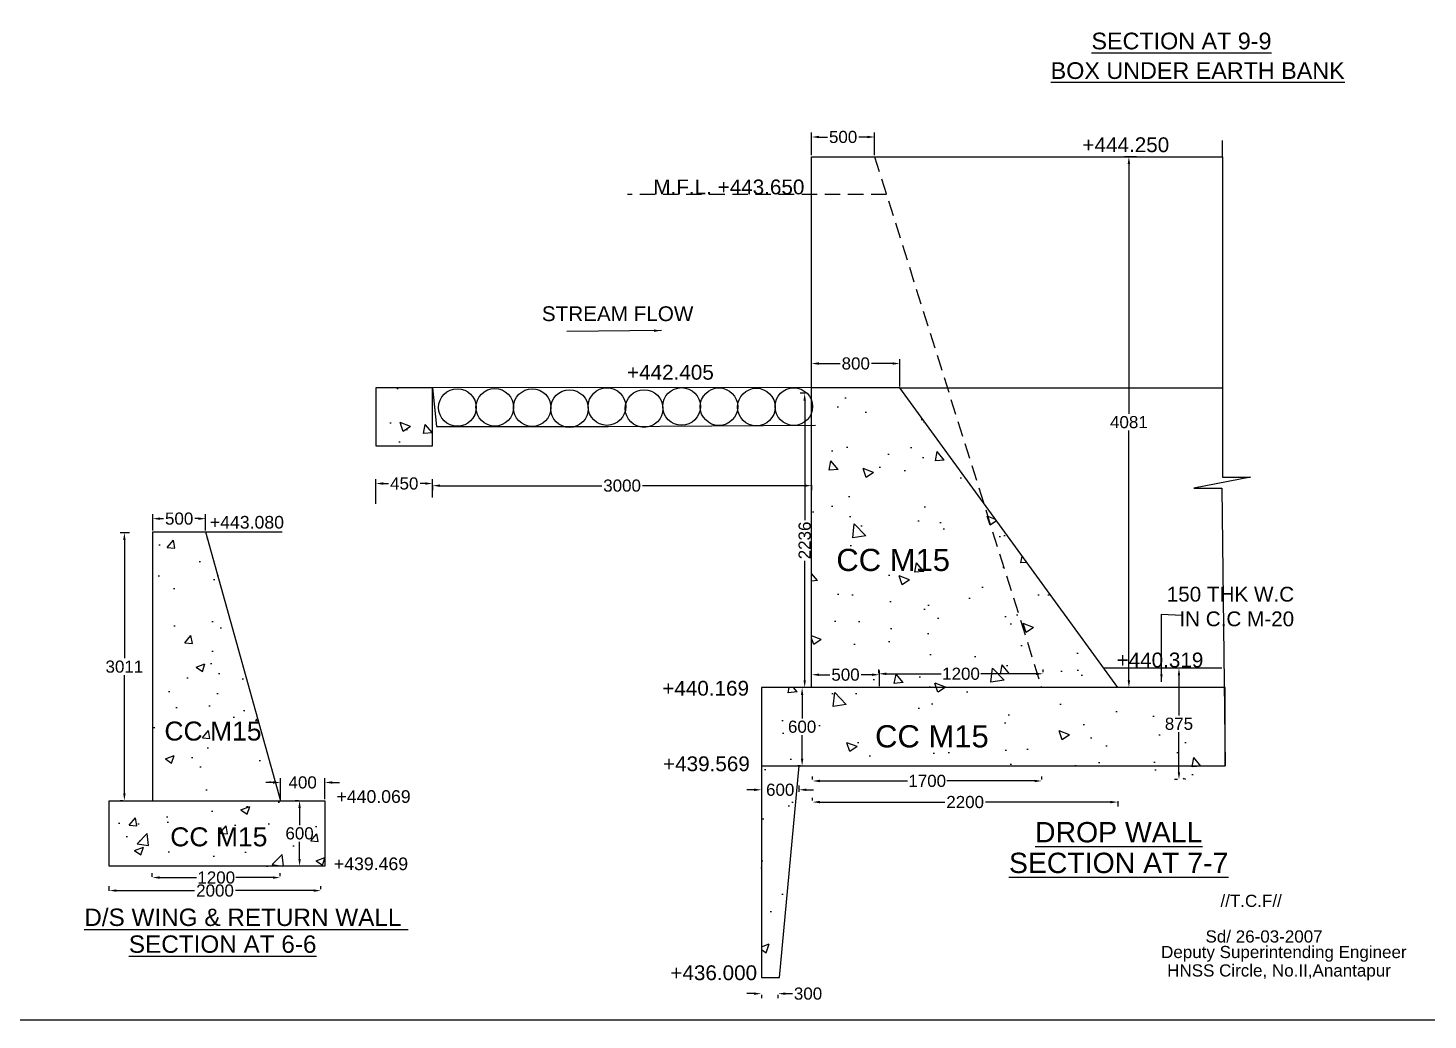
# Model space of a CAD drawing. Header units: metres. Extents: x 450 to 11487, y 479 to 10656.
# Drawn here: x 1666.3 to 1724, y 571.9 to 612.8 of the extents above; entities that cross this region are included whole.
import ezdxf

# ---------------------------------------------------------------- set-up
doc = ezdxf.new("R2010")
doc.units = ezdxf.units.M
doc.header["$MEASUREMENT"] = 0
doc.linetypes.add('HIDDEN', pattern=[9.525, 6.35, -3.175])
for name, color, linetype in [('DIMENSION', 255, 'Continuous'), ('DRAWING', 7, 'Continuous'), ('TEXT', 255, 'Continuous')]:
    doc.layers.add(name, color=color, linetype=linetype)
doc.styles.get("Standard").update_dxf_attribs({"font": 'arial.ttf'})
doc.dimstyles.get("Standard").update_dxf_attribs({"dimtxt": 0.5, "dimasz": 0.3, "dimexe": 0.18, "dimexo": 0.0625, "dimgap": 0.09, "dimtad": 0, "dimtih": 1, "dimtoh": 1, "dimdec": 4, "dimzin": 0, "dimdsep": 46, "dimtxsty": 'Standard', "dimcen": 0.09, "dimadec": 0, "dimazin": 0, "dimtfac": 1, "dimtdec": 4, "dimtofl": 0, "dimtmove": 0, "dimatfit": 3, "dimfxl": 1, "dimtolj": 1, "dimtzin": 0, "dimarcsym": 0})

# ---------------------------------------------------------------- blocks, each defined once
blk = doc.blocks.new('*D88')
at = {"layer": 'Defpoints', "color": 0, "ltscale": 0.1, "transparency": 16777216}
for p in [(1671.46, 577.753), (1676.728, 577.791), (1676.728, 577.791)]:
    blk.add_point(p, dxfattribs=at)
at = {"layer": 'DIMENSION', "color": 0, "lineweight": -2, "ltscale": 0.1, "transparency": 16777216}
for p, q in [((1671.46, 577.816), (1671.46, 577.971)), ((1676.728, 577.854), (1676.728, 577.971)), ((1671.76, 577.791), (1673.282, 577.791)), ((1676.428, 577.791), (1674.906, 577.791))]:
    blk.add_line(p, q, dxfattribs=at)
at = {"layer": 'DIMENSION', "color": 0, "ltscale": 0.1, "transparency": 16777216}
for points in [[(1671.76, 577.841), (1671.76, 577.741), (1671.46, 577.791)], [(1676.428, 577.841), (1676.428, 577.741), (1676.728, 577.791)]]:
    blk.add_solid(points, dxfattribs=at)
at = {"layer": 'DIMENSION', "color": 0, "ltscale": 0.1, "transparency": 16777216, "insert": (1674.094, 577.791), "char_height": 0.5, "attachment_point": 5}
blk.add_mtext('\\A1;1200', dxfattribs=at)
blk = doc.blocks.new('*D89')
at = {"layer": 'Defpoints', "color": 0, "ltscale": 0.1, "transparency": 16777216}
for p in [(1669.682, 577.177), (1678.407, 577.254), (1678.407, 577.254)]:
    blk.add_point(p, dxfattribs=at)
at = {"layer": 'DIMENSION', "color": 0, "lineweight": -2, "ltscale": 0.1, "transparency": 16777216}
for p, q in [((1669.682, 577.239), (1669.682, 577.434)), ((1678.407, 577.316), (1678.407, 577.434)), ((1669.982, 577.254), (1673.204, 577.254)), ((1678.107, 577.254), (1674.884, 577.254))]:
    blk.add_line(p, q, dxfattribs=at)
at = {"layer": 'DIMENSION', "color": 0, "ltscale": 0.1, "transparency": 16777216}
for points in [[(1669.982, 577.304), (1669.982, 577.204), (1669.682, 577.254)], [(1678.107, 577.304), (1678.107, 577.204), (1678.407, 577.254)]]:
    blk.add_solid(points, dxfattribs=at)
at = {"layer": 'DIMENSION', "color": 0, "ltscale": 0.1, "transparency": 16777216, "insert": (1674.044, 577.254), "char_height": 0.5, "attachment_point": 5}
blk.add_mtext('\\A1;2000', dxfattribs=at)
blk = doc.blocks.new('*D90')
at = {"layer": 'Defpoints', "color": 0, "ltscale": 0.1, "transparency": 16777216}
for p in [(1678.571, 581.708), (1676.736, 580.958), (1678.571, 580.958)]:
    blk.add_point(p, dxfattribs=at)
at = {"layer": 'DIMENSION', "color": 0, "lineweight": -2, "ltscale": 0.1, "transparency": 16777216}
for p, q in [((1676.436, 581.708), (1676.136, 581.708)), ((1676.736, 581.021), (1676.736, 581.888)), ((1678.571, 581.021), (1678.571, 581.888)), ((1678.871, 581.708), (1679.171, 581.708))]:
    blk.add_line(p, q, dxfattribs=at)
at = {"layer": 'DIMENSION', "color": 0, "ltscale": 0.1, "transparency": 16777216}
for points in [[(1676.436, 581.758), (1676.436, 581.658), (1676.736, 581.708)], [(1678.871, 581.758), (1678.871, 581.658), (1678.571, 581.708)]]:
    blk.add_solid(points, dxfattribs=at)
at = {"layer": 'DIMENSION', "color": 0, "ltscale": 0.1, "transparency": 16777216, "insert": (1677.654, 581.708), "char_height": 0.5, "attachment_point": 5}
blk.add_mtext('\\A1;400', dxfattribs=at)
blk = doc.blocks.new('*D91')
at = {"layer": 'Defpoints', "color": 0, "ltscale": 0.1, "transparency": 16777216}
for p in [(1670.585, 591.996), (1670.31, 580.958), (1670.31, 580.958)]:
    blk.add_point(p, dxfattribs=at)
at = {"layer": 'DIMENSION', "color": 0, "lineweight": -2, "ltscale": 0.1, "transparency": 16777216}
for p, q in [((1670.523, 591.996), (1670.13, 591.996)), ((1670.31, 591.696), (1670.31, 586.823)), ((1670.31, 581.258), (1670.31, 586.132)), ((1670.248, 580.958), (1670.13, 580.958))]:
    blk.add_line(p, q, dxfattribs=at)
at = {"layer": 'DIMENSION', "color": 0, "ltscale": 0.1, "transparency": 16777216}
for points in [[(1670.26, 591.696), (1670.36, 591.696), (1670.31, 591.996)], [(1670.26, 581.258), (1670.36, 581.258), (1670.31, 580.958)]]:
    blk.add_solid(points, dxfattribs=at)
at = {"layer": 'DIMENSION', "color": 0, "ltscale": 0.1, "transparency": 16777216, "insert": (1670.31, 586.477), "char_height": 0.5, "attachment_point": 5}
blk.add_mtext('\\A1;3011', dxfattribs=at)
blk = doc.blocks.new('*D92')
at = {"layer": 'Defpoints', "color": 0, "ltscale": 0.1, "transparency": 16777216}
for p in [(1673.656, 592.574), (1671.475, 592.03), (1673.656, 592.03)]:
    blk.add_point(p, dxfattribs=at)
at = {"layer": 'DIMENSION', "color": 0, "lineweight": -2, "ltscale": 0.1, "transparency": 16777216}
for p, q in [((1671.475, 592.092), (1671.475, 592.754)), ((1671.775, 592.574), (1671.924, 592.574)), ((1673.356, 592.574), (1673.207, 592.574)), ((1673.656, 592.092), (1673.656, 592.754))]:
    blk.add_line(p, q, dxfattribs=at)
at = {"layer": 'DIMENSION', "color": 0, "ltscale": 0.1, "transparency": 16777216}
for points in [[(1671.775, 592.624), (1671.775, 592.524), (1671.475, 592.574)], [(1673.356, 592.624), (1673.356, 592.524), (1673.656, 592.574)]]:
    blk.add_solid(points, dxfattribs=at)
at = {"layer": 'DIMENSION', "color": 0, "ltscale": 0.1, "transparency": 16777216, "insert": (1672.566, 592.574), "char_height": 0.5, "attachment_point": 5}
blk.add_mtext('\\A1;500', dxfattribs=at)
blk = doc.blocks.new('*D93')
at = {"layer": 'Defpoints', "color": 0, "ltscale": 0.1, "transparency": 16777216}
for p in [(1677.527, 580.958), (1677.549, 580.958), (1677.549, 578.259)]:
    blk.add_point(p, dxfattribs=at)
at = {"layer": 'DIMENSION', "color": 0, "lineweight": -2, "ltscale": 0.1, "transparency": 16777216}
for p, q in [((1677.486, 580.958), (1677.347, 580.958)), ((1677.527, 580.658), (1677.527, 579.954)), ((1677.527, 578.559), (1677.527, 579.263)), ((1677.486, 578.259), (1677.347, 578.259))]:
    blk.add_line(p, q, dxfattribs=at)
at = {"layer": 'DIMENSION', "color": 0, "ltscale": 0.1, "transparency": 16777216}
for points in [[(1677.477, 580.658), (1677.577, 580.658), (1677.527, 580.958)], [(1677.477, 578.559), (1677.577, 578.559), (1677.527, 578.259)]]:
    blk.add_solid(points, dxfattribs=at)
at = {"layer": 'DIMENSION', "color": 0, "ltscale": 0.1, "transparency": 16777216, "insert": (1677.527, 579.609), "char_height": 0.5, "attachment_point": 5}
blk.add_mtext('\\A1;600', dxfattribs=at)
blk = doc.blocks.new('*D96')
at = {"layer": 'Defpoints', "color": 0, "ltscale": 0.1, "transparency": 16777216}
for p in [(1698.623, 608.294), (1698.623, 607.479), (1701.219, 607.479)]:
    blk.add_point(p, dxfattribs=at)
at = {"layer": 'DIMENSION', "color": 0, "lineweight": -2, "ltscale": 0.1, "transparency": 16777216}
for p, q in [((1698.623, 607.541), (1698.623, 608.474)), ((1698.923, 608.294), (1699.28, 608.294)), ((1700.919, 608.294), (1700.563, 608.294)), ((1701.219, 607.541), (1701.219, 608.474))]:
    blk.add_line(p, q, dxfattribs=at)
at = {"layer": 'DIMENSION', "color": 0, "ltscale": 0.1, "transparency": 16777216}
for points in [[(1698.923, 608.344), (1698.923, 608.244), (1698.623, 608.294)], [(1700.919, 608.344), (1700.919, 608.244), (1701.219, 608.294)]]:
    blk.add_solid(points, dxfattribs=at)
at = {"layer": 'DIMENSION', "color": 0, "ltscale": 0.1, "transparency": 16777216, "insert": (1699.921, 608.294), "char_height": 0.5, "attachment_point": 5}
blk.add_mtext('\\A1;500', dxfattribs=at)
blk = doc.blocks.new('*D97')
at = {"layer": 'Defpoints', "color": 0, "ltscale": 0.1, "transparency": 16777216}
for p in [(1698.438, 597.737), (1698.338, 585.616), (1698.438, 585.616)]:
    blk.add_point(p, dxfattribs=at)
at = {"layer": 'DIMENSION', "color": 0, "lineweight": -2, "ltscale": 0.1, "transparency": 16777216}
for p, q in [((1698.375, 597.737), (1698.158, 597.737)), ((1698.338, 597.437), (1698.338, 592.517)), ((1698.338, 585.916), (1698.338, 590.836)), ((1698.375, 585.616), (1698.158, 585.616))]:
    blk.add_line(p, q, dxfattribs=at)
at = {"layer": 'DIMENSION', "color": 0, "ltscale": 0.1, "transparency": 16777216}
for points in [[(1698.288, 597.437), (1698.388, 597.437), (1698.338, 597.737)], [(1698.288, 585.916), (1698.388, 585.916), (1698.338, 585.616)]]:
    blk.add_solid(points, dxfattribs=at)
at = {"layer": 'DIMENSION', "color": 0, "ltscale": 0.1, "transparency": 16777216, "insert": (1698.338, 591.677), "char_height": 0.5, "attachment_point": 5, "rotation": 90}
blk.add_mtext('\\A1;2236', dxfattribs=at)
blk = doc.blocks.new('*D94')
at = {"layer": 'Defpoints', "color": 0, "ltscale": 0.1, "transparency": 16777216}
for p in [(1698.664, 581.77), (1698.664, 581.77), (1708.108, 581.77)]:
    blk.add_point(p, dxfattribs=at)
at = {"layer": 'DIMENSION', "color": 0, "lineweight": -2, "ltscale": 0.1, "transparency": 16777216}
for p, q in [((1698.664, 581.833), (1698.664, 581.95)), ((1698.964, 581.77), (1702.574, 581.77)), ((1707.808, 581.77), (1704.199, 581.77)), ((1708.108, 581.833), (1708.108, 581.95))]:
    blk.add_line(p, q, dxfattribs=at)
at = {"layer": 'DIMENSION', "color": 0, "ltscale": 0.1, "transparency": 16777216}
for points in [[(1698.964, 581.82), (1698.964, 581.72), (1698.664, 581.77)], [(1707.808, 581.82), (1707.808, 581.72), (1708.108, 581.77)]]:
    blk.add_solid(points, dxfattribs=at)
at = {"layer": 'DIMENSION', "color": 0, "ltscale": 0.1, "transparency": 16777216, "insert": (1703.386, 581.77), "char_height": 0.5, "attachment_point": 5}
blk.add_mtext('\\A1;1700', dxfattribs=at)
blk = doc.blocks.new('*D95')
at = {"layer": 'Defpoints', "color": 0, "ltscale": 0.1, "transparency": 16777216}
for p in [(1698.664, 580.9), (1698.664, 580.9), (1711.234, 580.999)]:
    blk.add_point(p, dxfattribs=at)
at = {"layer": 'DIMENSION', "color": 0, "lineweight": -2, "ltscale": 0.1, "transparency": 16777216}
for p, q in [((1698.664, 580.963), (1698.664, 581.08)), ((1698.964, 580.9), (1704.109, 580.9)), ((1710.934, 580.9), (1705.789, 580.9)), ((1711.234, 580.936), (1711.234, 580.72))]:
    blk.add_line(p, q, dxfattribs=at)
at = {"layer": 'DIMENSION', "color": 0, "ltscale": 0.1, "transparency": 16777216}
for points in [[(1698.964, 580.95), (1698.964, 580.85), (1698.664, 580.9)], [(1710.934, 580.95), (1710.934, 580.85), (1711.234, 580.9)]]:
    blk.add_solid(points, dxfattribs=at)
at = {"layer": 'DIMENSION', "color": 0, "ltscale": 0.1, "transparency": 16777216, "insert": (1704.949, 580.9), "char_height": 0.5, "attachment_point": 5}
blk.add_mtext('\\A1;2200', dxfattribs=at)
blk = doc.blocks.new('*D98')
at = {"layer": 'Defpoints', "color": 0, "ltscale": 0.1, "transparency": 16777216}
for p in [(1698.232, 585.616), (1698.232, 582.387), (1698.232, 582.387)]:
    blk.add_point(p, dxfattribs=at)
at = {"layer": 'DIMENSION', "color": 0, "lineweight": -2, "ltscale": 0.1, "transparency": 16777216}
for p, q in [((1698.17, 585.616), (1698.052, 585.616)), ((1698.232, 585.316), (1698.232, 584.347)), ((1698.232, 582.687), (1698.232, 583.656)), ((1698.17, 582.387), (1698.052, 582.387))]:
    blk.add_line(p, q, dxfattribs=at)
at = {"layer": 'DIMENSION', "color": 0, "ltscale": 0.1, "transparency": 16777216}
for points in [[(1698.182, 585.316), (1698.282, 585.316), (1698.232, 585.616)], [(1698.182, 582.687), (1698.282, 582.687), (1698.232, 582.387)]]:
    blk.add_solid(points, dxfattribs=at)
at = {"layer": 'DIMENSION', "color": 0, "ltscale": 0.1, "transparency": 16777216, "insert": (1698.232, 584.002), "char_height": 0.5, "attachment_point": 5}
blk.add_mtext('\\A1;600', dxfattribs=at)
blk = doc.blocks.new('*D99')
at = {"layer": 'Defpoints', "color": 0, "ltscale": 0.1, "transparency": 16777216}
for p in [(1713.758, 586.414), (1713.758, 581.831), (1713.758, 581.831)]:
    blk.add_point(p, dxfattribs=at)
at = {"layer": 'DIMENSION', "color": 0, "lineweight": -2, "ltscale": 0.1, "transparency": 16777216}
for p, q in [((1713.696, 586.414), (1713.578, 586.414)), ((1713.758, 586.114), (1713.758, 584.468)), ((1713.758, 582.131), (1713.758, 583.777)), ((1713.696, 581.831), (1713.578, 581.831))]:
    blk.add_line(p, q, dxfattribs=at)
at = {"layer": 'DIMENSION', "color": 0, "ltscale": 0.1, "transparency": 16777216}
for points in [[(1713.708, 586.114), (1713.808, 586.114), (1713.758, 586.414)], [(1713.708, 582.131), (1713.808, 582.131), (1713.758, 581.831)]]:
    blk.add_solid(points, dxfattribs=at)
at = {"layer": 'DIMENSION', "color": 0, "ltscale": 0.1, "transparency": 16777216, "insert": (1713.758, 584.122), "char_height": 0.5, "attachment_point": 5}
blk.add_mtext('\\A1;875', dxfattribs=at)
blk = doc.blocks.new('*D100')
at = {"layer": 'Defpoints', "color": 0, "ltscale": 0.1, "transparency": 16777216}
for p in [(1711.695, 607.479), (1712.065, 607.479), (1712.065, 585.616)]:
    blk.add_point(p, dxfattribs=at)
at = {"layer": 'DIMENSION', "color": 0, "lineweight": -2, "ltscale": 0.1, "transparency": 16777216}
for p, q in [((1712.003, 607.479), (1711.515, 607.479)), ((1711.695, 607.179), (1711.695, 596.893)), ((1711.695, 585.916), (1711.695, 596.202)), ((1712.003, 585.616), (1711.515, 585.616))]:
    blk.add_line(p, q, dxfattribs=at)
at = {"layer": 'DIMENSION', "color": 0, "ltscale": 0.1, "transparency": 16777216}
for points in [[(1711.645, 607.179), (1711.745, 607.179), (1711.695, 607.479)], [(1711.645, 585.916), (1711.745, 585.916), (1711.695, 585.616)]]:
    blk.add_solid(points, dxfattribs=at)
at = {"layer": 'DIMENSION', "color": 0, "ltscale": 0.1, "transparency": 16777216, "insert": (1711.695, 596.548), "char_height": 0.5, "attachment_point": 5}
blk.add_mtext('\\A1;4081', dxfattribs=at)
blk = doc.blocks.new('*D157')
at = {"color": 0, "lineweight": -2, "ltscale": 0.1, "transparency": 16777216}
for p, q in [((1680.673, 593.188), (1680.673, 594.201)), ((1683.007, 593.451), (1683.007, 594.201)), ((1680.973, 594.021), (1681.188, 594.021)), ((1682.707, 594.021), (1682.492, 594.021))]:
    blk.add_line(p, q, dxfattribs=at)
at = {"color": 0, "ltscale": 0.1, "transparency": 16777216}
for points in [[(1680.973, 594.071), (1680.973, 593.971), (1680.673, 594.021)], [(1682.707, 594.071), (1682.707, 593.971), (1683.007, 594.021)]]:
    blk.add_solid(points, dxfattribs=at)
at = {"layer": 'Defpoints', "color": 0, "ltscale": 0.1, "transparency": 16777216}
for p in [(1683.007, 594.021), (1680.673, 593.126), (1683.007, 593.388)]:
    blk.add_point(p, dxfattribs=at)
at = {"color": 0, "ltscale": 0.1, "transparency": 16777216, "insert": (1681.84, 594.021), "char_height": 0.5, "attachment_point": 5}
blk.add_mtext('\\A1;450', dxfattribs=at)
blk = doc.blocks.new('*D158')
at = {"color": 0, "lineweight": -2, "ltscale": 0.1, "transparency": 16777216}
for p, q in [((1683.007, 593.959), (1683.007, 593.753)), ((1683.307, 593.933), (1689.98, 593.933)), ((1698.323, 593.933), (1691.651, 593.933)), ((1698.623, 593.959), (1698.623, 593.753))]:
    blk.add_line(p, q, dxfattribs=at)
at = {"color": 0, "ltscale": 0.1, "transparency": 16777216}
for points in [[(1683.307, 593.983), (1683.307, 593.883), (1683.007, 593.933)], [(1698.323, 593.983), (1698.323, 593.883), (1698.623, 593.933)]]:
    blk.add_solid(points, dxfattribs=at)
at = {"layer": 'Defpoints', "color": 0, "ltscale": 0.1, "transparency": 16777216}
for p in [(1683.007, 594.021), (1698.623, 594.021), (1698.623, 593.933)]:
    blk.add_point(p, dxfattribs=at)
at = {"color": 0, "ltscale": 0.1, "transparency": 16777216, "insert": (1690.815, 593.933), "char_height": 0.5, "attachment_point": 5}
blk.add_mtext('\\A1;3000', dxfattribs=at)
blk = doc.blocks.new('*D159')
at = {"color": 0, "lineweight": -2, "ltscale": 0.1, "transparency": 16777216}
for p, q in [((1698.623, 598.022), (1698.623, 599.144)), ((1698.923, 598.964), (1699.8, 598.964)), ((1701.961, 598.964), (1701.084, 598.964)), ((1702.261, 598.022), (1702.261, 599.144))]:
    blk.add_line(p, q, dxfattribs=at)
at = {"color": 0, "ltscale": 0.1, "transparency": 16777216}
for points in [[(1698.923, 599.014), (1698.923, 598.914), (1698.623, 598.964)], [(1701.961, 599.014), (1701.961, 598.914), (1702.261, 598.964)]]:
    blk.add_solid(points, dxfattribs=at)
at = {"layer": 'Defpoints', "color": 0, "ltscale": 0.1, "transparency": 16777216}
for p in [(1702.261, 598.964), (1698.623, 597.96), (1702.261, 597.96)]:
    blk.add_point(p, dxfattribs=at)
at = {"color": 0, "ltscale": 0.1, "transparency": 16777216, "insert": (1700.442, 598.964), "char_height": 0.5, "attachment_point": 5}
blk.add_mtext('\\A1;800', dxfattribs=at)
blk = doc.blocks.new('*D160')
at = {"color": 0, "lineweight": -2, "ltscale": 0.1, "transparency": 16777216}
for p, q in [((1698.623, 585.679), (1698.623, 586.326)), ((1698.923, 586.146), (1699.378, 586.146)), ((1701.116, 586.146), (1700.661, 586.146)), ((1701.416, 585.679), (1701.416, 586.326))]:
    blk.add_line(p, q, dxfattribs=at)
at = {"color": 0, "ltscale": 0.1, "transparency": 16777216}
for points in [[(1698.923, 586.196), (1698.923, 586.096), (1698.623, 586.146)], [(1701.116, 586.196), (1701.116, 586.096), (1701.416, 586.146)]]:
    blk.add_solid(points, dxfattribs=at)
at = {"layer": 'Defpoints', "color": 0, "ltscale": 0.1, "transparency": 16777216}
for p in [(1701.416, 586.146), (1698.623, 585.616), (1701.416, 585.616)]:
    blk.add_point(p, dxfattribs=at)
at = {"color": 0, "ltscale": 0.1, "transparency": 16777216, "insert": (1700.02, 586.146), "char_height": 0.5, "attachment_point": 5}
blk.add_mtext('\\A1;500', dxfattribs=at)
blk = doc.blocks.new('*D161')
at = {"color": 0, "lineweight": -2, "ltscale": 0.1, "transparency": 16777216}
for p, q in [((1701.397, 586.211), (1701.397, 586.364)), ((1701.697, 586.184), (1703.967, 586.184)), ((1707.862, 586.184), (1705.592, 586.184)), ((1708.162, 586.246), (1708.162, 586.364))]:
    blk.add_line(p, q, dxfattribs=at)
at = {"color": 0, "ltscale": 0.1, "transparency": 16777216}
for points in [[(1701.697, 586.234), (1701.697, 586.134), (1701.397, 586.184)], [(1707.862, 586.234), (1707.862, 586.134), (1708.162, 586.184)]]:
    blk.add_solid(points, dxfattribs=at)
at = {"layer": 'Defpoints', "color": 0, "ltscale": 0.1, "transparency": 16777216}
for p in [(1701.397, 586.149), (1708.162, 586.184), (1708.162, 586.184)]:
    blk.add_point(p, dxfattribs=at)
at = {"color": 0, "ltscale": 0.1, "transparency": 16777216, "insert": (1704.779, 586.184), "char_height": 0.5, "attachment_point": 5}
blk.add_mtext('\\A1;1200', dxfattribs=at)
blk = doc.blocks.new('*D162')
at = {"color": 0, "lineweight": -2, "ltscale": 0.1, "transparency": 16777216}
for p, q in [((1698.105, 581.324), (1698.105, 581.586)), ((1696.254, 581.406), (1695.954, 581.406)), ((1696.554, 581.359), (1696.554, 581.226)), ((1698.405, 581.406), (1698.705, 581.406))]:
    blk.add_line(p, q, dxfattribs=at)
at = {"color": 0, "ltscale": 0.1, "transparency": 16777216}
for points in [[(1696.254, 581.456), (1696.254, 581.356), (1696.554, 581.406)], [(1698.405, 581.456), (1698.405, 581.356), (1698.105, 581.406)]]:
    blk.add_solid(points, dxfattribs=at)
at = {"layer": 'Defpoints', "color": 0, "ltscale": 0.1, "transparency": 16777216}
for p in [(1696.554, 581.422), (1698.105, 581.406), (1698.105, 581.262)]:
    blk.add_point(p, dxfattribs=at)
at = {"color": 0, "ltscale": 0.1, "transparency": 16777216, "insert": (1697.329, 581.406), "char_height": 0.5, "attachment_point": 5}
blk.add_mtext('\\A1;600', dxfattribs=at)
blk = doc.blocks.new('*D163')
at = {"color": 0, "lineweight": -2, "ltscale": 0.1, "transparency": 16777216}
for p, q in [((1696.254, 573.009), (1695.954, 573.009)), ((1696.554, 572.961), (1696.554, 572.829)), ((1697.234, 572.956), (1697.234, 572.829)), ((1697.534, 573.009), (1697.834, 573.009))]:
    blk.add_line(p, q, dxfattribs=at)
at = {"color": 0, "ltscale": 0.1, "transparency": 16777216}
for points in [[(1696.254, 573.059), (1696.254, 572.959), (1696.554, 573.009)], [(1697.534, 573.059), (1697.534, 572.959), (1697.234, 573.009)]]:
    blk.add_solid(points, dxfattribs=at)
at = {"layer": 'Defpoints', "color": 0, "ltscale": 0.1, "transparency": 16777216}
for p in [(1696.554, 573.023), (1697.234, 573.018), (1697.234, 573.009)]:
    blk.add_point(p, dxfattribs=at)
at = {"color": 0, "ltscale": 0.1, "transparency": 16777216, "insert": (1698.476, 573.009), "char_height": 0.5, "attachment_point": 5}
blk.add_mtext('\\A1;300', dxfattribs=at)

msp = doc.modelspace()

# ---------------------------------------------------------------- hatches: boundary and pattern name
at = {"layer": 'DIMENSION', "ltscale": 0.1}
h = msp.add_hatch(dxfattribs=at)
h.set_pattern_fill('AR-CONC', scale=0.52099)
h.set_pattern_definition([(50, (231.5047, -49.851), (3.7368504, -0.326932), [0.390742, -4.2981635]), (355, (231.5047, -49.851), (-0.72288, 3.918842), [0.312594, -3.438531]), (100.45144, (231.816, -49.8782), (3.0139704, 3.59191), [0.33208, -3.652877]), (46.1842, (231.5047, -48.809), (5.560215, -0.862338), [0.586113, -6.447245]), (96.63564, (231.968, -48.881), (4.86949, 5.075056), [0.49812, -5.479318]), (351.18416, (231.505, -48.809), (4.86949, 5.075056), [0.46889, -5.157796]), (21, (232.0257, -49.0695), (3.109823, -2.097602), [0.390742, -4.2981635]), (326, (232.0257, -49.0695), (1.267647, 3.777956), [0.312594, -3.438531]), (71.45144, (232.285, -49.2443), (4.3774705, 1.6803535), [0.33208, -3.652877]), (37.5, (231.5047, -49.851), (0.0633516, 1.7343421), [0, -3.3968516, 0, -3.4906298, 0, -3.4515555]), (7.5, (231.5047, -49.851), (1.3705647, 2.0548437), [0, -1.99018, 0, -3.3187032, 0, -1.3154985]), (327.5, (230.3429, -49.851), (2.7811589, -0.1175085), [0, -1.3024738, 0, -4.0637182, 0, -5.3922415]), (317.5, (229.822, -49.851), (3.0383388, 0.5215365), [0, -1.693216, 0, -2.6987257, 0, -3.829273])])
h.paths.add_polyline_path([(1673.65629, 592.02954), (1671.47549, 592.02954), (1671.47549, 580.9583), (1676.73645, 580.9583)])
h.paths.add_polyline_path([(1678.57127, 578.2592), (1678.57127, 580.9583), (1669.68196, 580.9583), (1669.68196, 578.2592)])
h.paths.add_polyline_path([(1671.76257, 584.41135), (1676.05914, 584.41135), (1676.05914, 583.21247), (1671.76257, 583.21247)], flags=24)
h.paths.add_polyline_path([(1676.84963, 579.98904), (1678.20536, 579.98904), (1678.20536, 579.22846), (1676.84963, 579.22846)], flags=24)
h.paths.add_polyline_path([(1672.0033, 580.05469), (1676.29986, 580.05469), (1676.29986, 578.85581), (1672.0033, 578.85581)], flags=24)
at = {"layer": 'DRAWING', "ltscale": 0.1}
h = msp.add_hatch(dxfattribs=at)
h.set_pattern_fill('AR-CONC', scale=0.609382)
h.set_pattern_definition([(130, (3415.2127, -154.296), (-4.370853, -0.3824), [0.457036, -5.0274]), (185, (3415.2127, -154.296), (0.845525, 4.583722), [0.365629, -4.02192]), (79.54856, (3414.8485, -154.328), (-3.525328, 4.201322), [0.388421, -4.272632]), (133.8158, (3415.2127, -153.077), (-6.503575, -1.008644), [0.685555, -7.5411]), (83.36436, (3414.671, -153.161), (-5.69566, 5.936102), [0.582632, -6.408952]), (188.81584, (3415.213, -153.077), (-5.69566, 5.936102), [0.548444, -6.03288]), (159, (3414.6033, -153.382), (-3.637443, -2.453486), [0.457036, -5.0274]), (214, (3414.6033, -153.382), (-1.482719, 4.418932), [0.365629, -4.02192]), (108.54856, (3414.3, -153.5864), (-5.120162, 1.965446), [0.388421, -4.272632]), (142.5, (3415.2127, -154.296), (-0.0741, 2.0285946), [0, -3.9731694, 0, -4.082858, 0, -4.0371545]), (172.5, (3415.2127, -154.296), (-1.603098, 2.4034732), [0, -2.3278385, 0, -3.881762, 0, -1.538689]), (212.5, (3416.5716, -154.296), (-3.2530168, -0.1374453), [0, -1.5234545, 0, -4.753178, 0, -6.3071017]), (222.5, (3417.181, -154.296), (-3.5538304, 0.6100216), [0, -1.980491, 0, -3.156598, 0, -4.4789563])])
h.paths.add_polyline_path([(1680.67291, 597.95998), (1680.67291, 595.56987), (1683.00711, 595.56987), (1683.00711, 597.95998)])
h = msp.add_hatch(dxfattribs=at)
h.set_pattern_fill('AR-CONC', scale=0.609382)
h.set_pattern_definition([(130, (3415.29, -152.745), (-4.370853, -0.3824), [0.457036, -5.0274]), (185, (3415.29, -152.745), (0.845525, 4.583722), [0.365629, -4.02192]), (79.54856, (3414.9257, -152.7767), (-3.525328, 4.201322), [0.388421, -4.272632]), (133.8158, (3415.29, -151.526), (-6.503575, -1.008644), [0.685555, -7.5411]), (83.36436, (3414.748, -151.61), (-5.69566, 5.936102), [0.582632, -6.408952]), (188.81584, (3415.29, -151.526), (-5.69566, 5.936102), [0.548444, -6.03288]), (159, (3414.6806, -151.8307), (-3.637443, -2.453486), [0.457036, -5.0274]), (214, (3414.6806, -151.8307), (-1.482719, 4.418932), [0.365629, -4.02192]), (108.54856, (3414.3774, -152.035), (-5.120162, 1.965446), [0.388421, -4.272632]), (142.5, (3415.29, -152.7448), (-0.0741, 2.0285946), [0, -3.9731694, 0, -4.082858, 0, -4.0371545]), (172.5, (3415.29, -152.7448), (-1.603098, 2.4034732), [0, -2.3278385, 0, -3.881762, 0, -1.538689]), (212.5, (3416.6489, -152.7448), (-3.2530168, -0.1374453), [0, -1.5234545, 0, -4.753178, 0, -6.3071017]), (222.5, (3417.2582, -152.7448), (-3.5538304, 0.6100216), [0, -1.980491, 0, -3.156598, 0, -4.4789563])])
h.paths.add_polyline_path([(1698.62348, 585.61632), (1708.10152, 585.61632), (1705.70761, 593.221), (1702.26094, 597.95998), (1698.62348, 597.95998)])
h.paths.add_polyline_path([(1708.10152, 585.61632), (1711.23852, 585.61632), (1705.70761, 593.221)])
h.paths.add_polyline_path([(1711.23415, 582.38702), (1711.23415, 581.83129), (1715.52281, 581.83129), (1715.52281, 585.61632), (1696.55396, 585.61632), (1696.55396, 582.38702)])
h = msp.add_hatch(dxfattribs=at)
h.set_pattern_fill('AR-CONC', scale=0.609382)
h.set_pattern_definition([(50, (0, 0), (4.370853, -0.3824), [0.457036, -5.0274]), (355, (0, 0), (-0.845525, 4.583722), [0.365629, -4.02192]), (100.4514, (0.3642, -0.032), (3.525331, 4.201319), [0.388421, -4.272632]), (46.1842, (0, 1.219), (6.503573, -1.008643), [0.685555, -7.5411]), (96.6356, (0.542, 1.135), (5.695665, 5.936097), [0.582632, -6.408948]), (351.1842, (0, 1.219), (5.69566, 5.936102), [0.548444, -6.03288]), (21, (0.6094, 0.914), (3.637443, -2.453486), [0.457036, -5.0274]), (326, (0.6094, 0.914), (1.482719, 4.418932), [0.365629, -4.02192]), (71.4514, (0.9125, 0.7096), (5.120164, 1.965442), [0.388421, -4.272632]), (37.5, (0, 0), (0.0741, 2.0285946), [0, -3.9731694, 0, -4.082858, 0, -4.0371545]), (7.5, (0, 0), (1.603098, 2.4034732), [0, -2.3278385, 0, -3.881762, 0, -1.538689]), (327.5, (-1.359, 0), (3.2530168, -0.1374453), [0, -1.5234545, 0, -4.753178, 0, -6.3071017]), (317.5, (-1.9683, 0), (3.5538304, 0.6100216), [0, -1.980491, 0, -3.156598, 0, -4.4789563])])
h.paths.add_polyline_path([(1698.11106, 582.38702), (1696.55396, 582.38702), (1696.55396, 573.67761), (1697.29601, 573.67761)])
h.paths.add_polyline_path([(1696.65149, 581.78595), (1698.00722, 581.78595), (1698.00722, 581.02537), (1696.65149, 581.02537)], flags=24)

# ---------------------------------------------------------------- linework, layer by layer
at = {"ltscale": 0.1}
msp.add_lwpolyline([(1696.55396, 582.38702), (1696.55396, 573.67761), (1697.29601, 573.67761), (1698.11106, 582.38702)], dxfattribs=at)
at = {"layer": 'DRAWING', "ltscale": 0.1}
for points in [[(1566.46364, 571.92447), (1769.11442, 571.92447), (1769.11442, 663.08157), (1566.46364, 663.08157)], [(1683.00711, 597.95998), (1680.67291, 597.95998), (1680.67291, 595.56987), (1683.00711, 595.56987)], [(1669.68196, 580.9583), (1678.57127, 580.9583), (1678.57127, 578.2592), (1669.68196, 578.2592)]]:
    msp.add_lwpolyline(points, close=True, dxfattribs=at)
for points in [[(1715.54774, 607.47877), (1715.54774, 608.14779)], [(1698.62348, 585.61632), (1698.62348, 607.47877), (1715.54774, 607.47877), (1715.54774, 594.2884), (1716.70319, 594.2884), (1714.37433, 593.83146), (1715.52281, 593.83146), (1715.65791, 582.38702)], [(1698.62348, 597.95998), (1688.96908, 597.97976), (1683.00711, 597.95998), (1683.16516, 596.3766), (1690.24338, 596.37574), (1698.77726, 596.41949)], [(1711.23852, 585.61632), (1702.26094, 597.95998), (1698.62348, 597.95998)], [(1702.26094, 597.95998), (1715.54774, 597.95998)], [(1671.47549, 580.9583), (1671.47549, 592.02954), (1676.80517, 592.02954)], [(1673.65629, 592.02954), (1676.73645, 580.9583)], [(1715.52281, 586.4137), (1710.65858, 586.4137)], [(1715.65156, 582.38702), (1715.65791, 582.38702), (1715.65791, 585.61632), (1696.55396, 585.61632), (1696.55396, 582.38702), (1715.65791, 582.38702)]]:
    msp.add_lwpolyline(points, dxfattribs=at)
at = {"layer": 'DRAWING', "linetype": 'HIDDEN', "ltscale": 0.1}
for points in [[(1701.21935, 607.47877), (1708.10152, 585.61632)], [(1701.7091, 605.92297), (1691.0436, 605.92297)]]:
    msp.add_lwpolyline(points, dxfattribs=at)
at = {"layer": 'DRAWING', "ltscale": 0.1}
for centre in [(1684.02835, 597.15287), (1685.57049, 597.15991), (1687.11069, 597.14818), (1688.64695, 597.10713), (1690.19221, 597.19097), (1691.721, 597.10884), (1693.26623, 597.1959), (1694.80668, 597.18632), (1696.34633, 597.16992), (1697.8895, 597.18949)]:
    msp.add_circle(centre, 0.77456, dxfattribs=at)

# ---------------------------------------------------------------- texts
at = {"layer": 'TEXT'}
for s, height, p in [('%%USECTION AT 9-9', 0.6875, (1710.15338, 611.90506)), ('%%UBOX UNDER EARTH BANK', 0.6875, (1708.47266, 610.6857)), ('%%UDROP WALL', 0.8379, (1707.82747, 579.24108)), ('%%USECTION AT 7-7', 0.8379, (1706.75445, 577.97671)), ('//T.C.F//', 0.500985, (1715.46805, 576.58381)), ('%%UD/S WING & RETURN WALL ', 0.7163606, (1668.65767, 575.79718)), ('%%USECTION AT 6-6', 0.7163606, (1670.49346, 574.69223)), ('Sd/ 26-03-2007', 0.5009848, (1714.85243, 575.11559)), ('Deputy Superintending Engineer', 0.5009848, (1713.02205, 574.47469)), ('HNSS Circle, No.II,Anantapur', 0.5009848, (1713.27248, 573.71571))]:
    msp.add_text(s, height=height, dxfattribs=at).set_placement(p)
for s, insert, char_height, width, attachment_point in [('+444.250', (1713.35583, 608.2806), 0.609382, 3.5418385, 3), ('M.F.L. +443.650', (1698.3263, 606.54275), 0.6093818, 6.6300904, 3), ('STREAM FLOW', (1693.75197, 601.3207), 0.6093818, 6.6300904, 3), ('+442.405', (1694.59368, 598.90823), 0.609382, 3.5418385, 3), ('+443.080', (1673.83026, 592.68634), 0.52099, 3.0280863, 1), ('150 THK W.C IN C.C M-20', (1718.50321, 589.76794), 0.6093818, 5.9362098, 3), ('+440.319', (1714.76232, 587.05688), 0.609382, 3.5418385, 3), ('+440.169', (1696.0437, 585.89376), 0.609382, 3.5418385, 3), ('+439.569', (1696.07706, 582.78277), 0.609382, 3.5418385, 3), ('+440.069', (1679.0489, 581.38948), 0.52099, 3.0280863, 1), ('+439.469', (1678.94282, 578.61816), 0.52099, 3.0280863, 1), ('+436.000', (1696.37712, 574.17539), 0.609382, 3.5418385, 3)]:
    msp.add_mtext(s, dxfattribs=dict(at, insert=insert, char_height=char_height, width=width, attachment_point=attachment_point))
for insert, char_height, attachment_point in [((1704.32506, 591.33114), 0.914073, 3), ((1671.95794, 584.21598), 0.781484, 1), ((1705.92102, 584.0659), 0.914073, 3), ((1672.19867, 579.85932), 0.781484, 1)]:
    msp.add_mtext('CC M15', dxfattribs=dict(at, insert=insert, char_height=char_height, attachment_point=attachment_point))

# ---------------------------------------------------------------- dimensions: what is measured, and where the dimension line sits
at = {"ltscale": 0.1}
for base, p1, p2, text, picture, middle in [((1702.26094, 598.96417), (1698.62348, 597.95998), (1702.26094, 597.95998), '800', '*D159', (1700.44221, 598.96417)), ((1683.00711, 594.02139), (1680.67291, 593.12555), (1683.00711, 593.38814), '450', '*D157', (1681.84001, 594.02139)), ((1698.62348, 593.93322), (1683.00711, 594.02139), (1698.62348, 594.02139), '3000', '*D158', (1690.8153, 593.93322)), ((1701.41571, 586.14586), (1698.62348, 585.61632), (1701.41571, 585.61632), '500', '*D160', (1700.0196, 586.14586)), ((1708.16161, 586.18371), (1701.39726, 586.14894), (1708.16161, 586.18371), '1200', '*D161', (1704.77943, 586.18371)), ((1698.10475, 581.40566), (1696.55396, 581.42165), (1698.10475, 581.26168), '600', '*D162', (1697.32936, 581.40566)), ((1697.23432, 573.00905), (1696.55396, 573.02338), (1697.23432, 573.01839), '300', '*D163', (1698.47565, 573.00905))]:
    dim = msp.add_linear_dim(base=base, p1=p1, p2=p2, text=text, dimstyle='Standard', dxfattribs=at)
    dim.commit()
    dim.dimension.update_dxf_attribs({"geometry": picture, "text_midpoint": middle})
at = {"layer": 'DIMENSION', "ltscale": 0.1}
for base, p1, p2, angle, text, picture, middle in [((1698.62348, 608.29427), (1701.21935, 607.47877), (1698.62348, 607.47877), 180, '500', '*D96', (1699.92142, 608.29427)), ((1711.69497, 607.47877), (1712.06531, 585.61632), (1712.06531, 607.47877), 90, '4081', '*D100', (1711.69497, 596.54754)), ((1670.31026, 580.9583), (1670.58504, 591.99645), (1670.31026, 580.9583), 90, '3011', '*D91', (1670.31026, 586.47738)), ((1713.75825, 581.83129), (1713.75825, 586.4137), (1713.75825, 581.83129), 90, '875', '*D99', (1713.75825, 584.1225)), ((1698.23231, 582.38702), (1698.23231, 585.61632), (1698.23231, 582.38702), 90, '600', '*D98', (1698.23231, 584.00167)), ((1698.66427, 581.77002), (1708.10839, 581.77002), (1698.66427, 581.77002), 180, '1700', '*D94', (1703.38633, 581.77002)), ((1677.52749, 580.9583), (1677.54867, 578.2592), (1677.54867, 580.9583), 90, '600', '*D93', (1677.52749, 579.60875)), ((1698.66427, 580.90015), (1711.23415, 580.99862), (1698.66427, 580.90015), 180, '2200', '*D95', (1704.94921, 580.90015))]:
    dim = msp.add_linear_dim(base=base, p1=p1, p2=p2, angle=angle, text=text, dimstyle='Standard', dxfattribs=at)
    dim.commit()
    dim.dimension.update_dxf_attribs({"geometry": picture, "text_midpoint": middle})
dim = msp.add_linear_dim(base=(1698.33755, 585.61632), p1=(1698.43753, 597.73685), p2=(1698.43753, 585.61632), angle=90, text='2236', dimstyle='Standard', dxfattribs=at)
dim.commit()
dim.dimension.update_dxf_attribs({"geometry": '*D97', "text_midpoint": (1698.33755, 591.67659), "text_rotation": 90})
for base, p1, p2, text, picture, middle in [((1673.65629, 592.57444), (1671.47549, 592.02954), (1673.65629, 592.02954), '500', '*D92', (1672.56589, 592.57444)), ((1678.57127, 581.70771), (1676.73645, 580.9583), (1678.57127, 580.9583), '400', '*D90', (1677.65386, 581.70771)), ((1676.7278, 577.79149), (1671.46015, 577.75307), (1676.7278, 577.79149), '1200', '*D88', (1674.09398, 577.79149)), ((1678.40679, 577.25357), (1669.68196, 577.17673), (1678.40679, 577.25357), '2000', '*D89', (1674.04438, 577.25357))]:
    dim = msp.add_linear_dim(base=base, p1=p1, p2=p2, text=text, dimstyle='Standard', dxfattribs=at)
    dim.commit()
    dim.dimension.update_dxf_attribs({"geometry": picture, "text_midpoint": middle})

# ---------------------------------------------------------------- leaders
for points in [[(1692.43342, 600.31977), (1688.53646, 600.28561)], [(1713.03637, 585.85741), (1713.03637, 588.64545), (1713.87241, 588.60567)]]:
    msp.add_leader(points, dimstyle='Standard', override={"dimgap": 0.09, "dimtad": 0}, dxfattribs=at)

doc.saveas('drawing.dxf')
